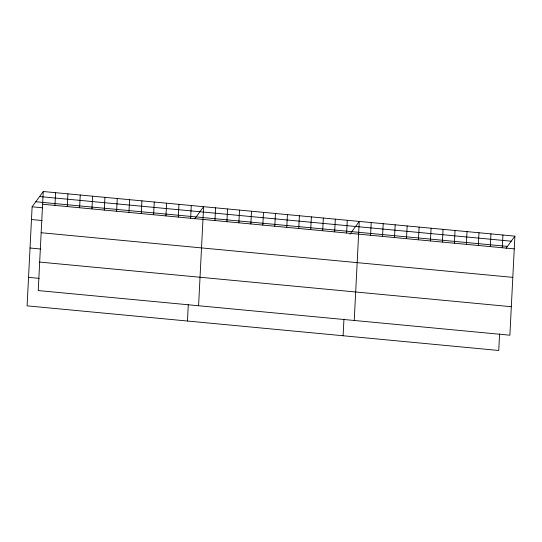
<?xml version="1.0" encoding="UTF-8"?>
<svg xmlns="http://www.w3.org/2000/svg" width="542" height="542" viewBox="0 0 542 542"><rect width="100%" height="100%" fill="white"/><g stroke="black" fill="none" stroke-linecap="round" stroke-linejoin="round"><path stroke-width="0.81" d="M43.245 191.516L38.231 290.566L509.88 335.207L514.9 236.149L43.245 191.516L32.12 206.793L27.1 305.851L498.755 350.484L499.595 333.872M54.938 205.411L55.582 192.681M67.276 206.577L67.919 193.846M79.606 207.749L80.257 195.018M91.944 208.914L92.587 196.184M104.281 210.079L104.924 197.349M116.618 211.251L117.262 198.514M128.949 212.417L129.599 199.686M141.286 213.582L141.929 200.852M153.623 214.747L154.267 202.017M165.96 215.919L166.604 203.189M178.291 217.085L178.941 204.354M190.628 218.25L191.272 205.52M187.464 321.027L188.304 304.408M198.589 305.742L203.609 206.692L194.774 218.819M214.937 220.553L215.581 207.823M226.908 221.685L227.552 208.955M238.88 222.823L239.53 210.086M250.858 223.954L251.502 211.224M262.829 225.086L263.473 212.356M274.801 226.217L275.444 213.487M286.772 227.355L287.416 214.625M298.744 228.487L299.394 215.757M310.722 229.618L311.365 216.888M322.693 230.75L323.337 218.019M334.665 231.888L335.308 219.158M346.636 233.019L347.28 220.289M343.106 335.755L343.946 319.136M354.238 320.471L359.258 221.421L349.963 234.185M370.586 235.282L371.229 222.552M382.557 236.42L383.201 223.69M394.529 237.552L395.172 224.822M406.5 238.683L407.144 225.953M418.471 239.815L419.115 227.084M430.443 240.953L431.093 228.223M442.421 242.084L443.065 229.354M454.392 243.216L455.036 230.486M466.364 244.347L467.008 231.617M478.335 245.485L478.979 232.755M490.307 246.617L490.957 233.887M502.285 247.748L502.929 235.018M506.065 248.283L514.9 236.149M39.573 196.556L511.228 241.197M35.792 201.753L507.441 246.393M42.601 204.246L514.256 248.88M32.12 206.793L42.811 207.81M31.47 219.524L42.161 220.54M41.158 232.728L512.813 277.368M30.027 248.012L40.718 249.022M39.674 262.077L511.323 306.718M28.543 277.362L39.234 278.371"/></g></svg>
